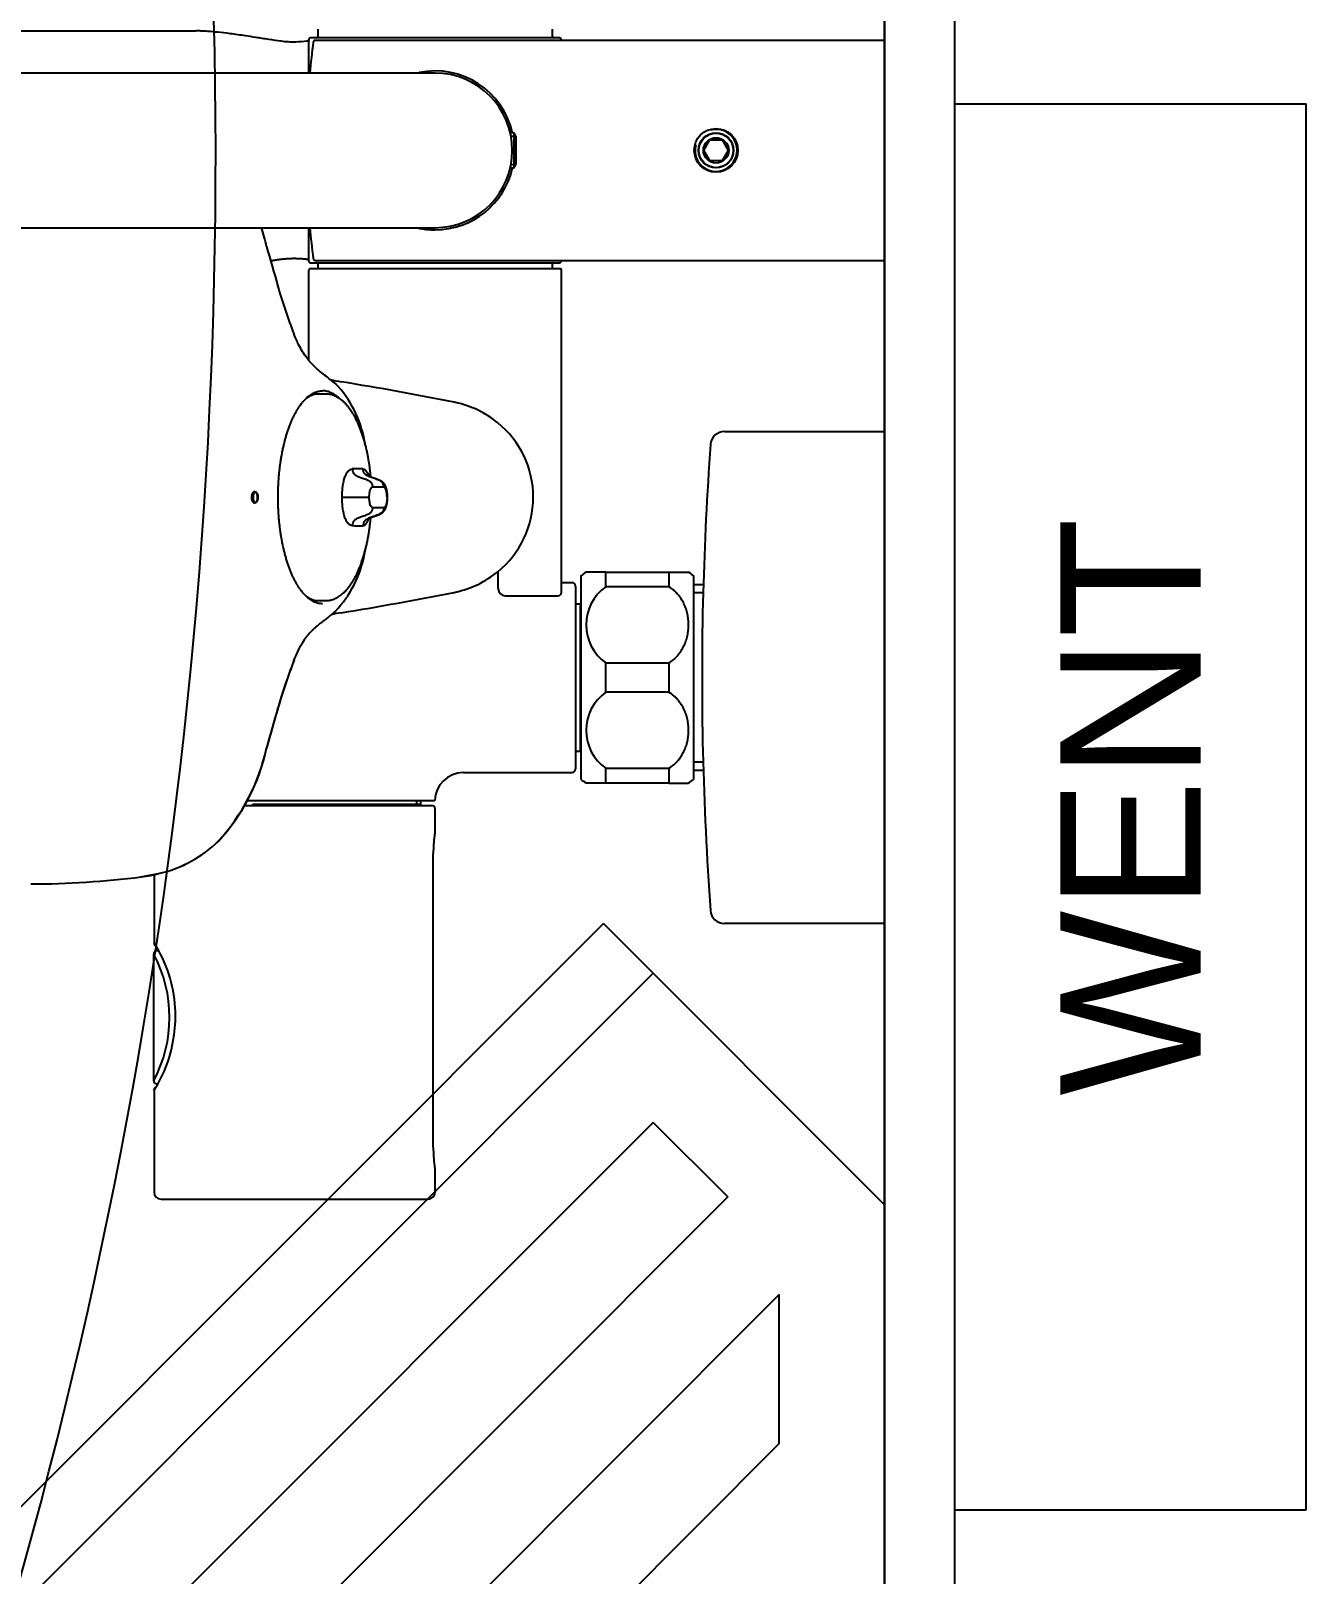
# Model space of a CAD drawing. Header units: millimetres. Extents: x 863 to 5283, y 810 to 2397.
# Drawn here: x 3103.06 to 3121.21, y 1253.26 to 1275.22 of the extents above; entities that cross this region are included whole.
import ezdxf

# ---------------------------------------------------------------- set-up
doc = ezdxf.new("R2010")
doc.units = ezdxf.units.MM
for name, color, linetype in [('Płytki', 254, 'Continuous'), ('Wbudowane', 175, 'Continuous'), ('Ściany', 7, 'Continuous')]:
    doc.layers.add(name, color=color, linetype=linetype)

# ---------------------------------------------------------------- blocks, each defined once
blk = doc.blocks.new('Z$W@#15141')
for p, q in [((0, 20), (5, 20)), ((5, 0), (5, 20)), ((0, 0), (5, 0))]:
    blk.add_line(p, q)
blk = doc.blocks.new('Z$W@#9123')
for p, q in [((16.925, 52.903), (12.925, 52.903)), ((13.36, 52.903), (16.49, 52.903)), ((13.36, 52.903), (13.36, 44.797)), ((16.49, 44.797), (16.49, 52.903)), ((25.925, 52.903), (18.925, 52.903)), ((18.925, 50.624), (18.925, 52.903)), ((24.425, 52.903), (20.425, 52.903)), ((25.925, 52.903), (25.925, 50.624)), ((14.775, 50.589), (14.925, 50.676)), ((14.775, 50.416), (14.775, 50.589)), ((14.925, 50.676), (15.075, 50.589)), ((15.075, 50.589), (15.075, 50.416)), ((14.925, 50.329), (14.775, 50.416)), ((15.075, 50.416), (14.925, 50.329)), ((21.103, 50.183), (21.103, 50.322)), ((21.22, 50.319), (21.22, 50.183)), ((23.63, 50.319), (23.63, 50.183)), ((23.747, 50.322), (23.747, 50.183)), ((20.925, 49.833), (20.925, 50.112)), ((20.975, 50.183), (23.875, 50.183)), ((23.925, 49.833), (23.925, 50.112)), ((20.925, 48.933), (20.925, 49.833)), ((20.925, 49.833), (21.134, 49.833)), ((21.134, 49.833), (21.134, 48.933)), ((22.216, 48.933), (22.216, 49.833)), ((22.216, 49.833), (22.634, 49.833)), ((22.634, 49.833), (22.634, 48.933)), ((23.716, 48.933), (23.716, 49.833)), ((23.716, 49.833), (23.925, 49.833)), ((23.925, 49.833), (23.925, 48.933)), ((21.134, 48.933), (20.925, 48.933)), ((20.925, 48.933), (20.925, 48.653)), ((22.634, 48.933), (22.216, 48.933)), ((23.925, 48.933), (23.716, 48.933)), ((23.925, 48.933), (23.925, 48.653)), ((23.875, 48.583), (20.975, 48.583)), ((21.388, 48.583), (21.38, 48.573)), ((23.47, 48.573), (21.38, 48.573)), ((21.38, 48.573), (21.38, 48.503)), ((23.47, 48.573), (23.462, 48.583)), ((23.47, 48.503), (23.47, 48.573)), ((13.36, 48.303), (13.355, 48.303)), ((16.495, 48.303), (16.49, 48.303)), ((21.21, 48.303), (16.63, 48.303)), ((21.075, 48.453), (21.075, 48.303)), ((21.125, 48.503), (23.725, 48.503)), ((23.775, 46.906), (23.775, 48.453)), ((13.305, 48.173), (13.202, 48.173)), ((13.325, 48.273), (13.325, 44.733)), ((16.525, 44.733), (16.525, 48.273)), ((16.61, 48.173), (16.545, 48.173)), ((16.61, 48.283), (16.61, 44.723)), ((21.26, 47.503), (21.26, 48.253)), ((14.724, 47.653), (14.675, 47.624)), ((14.724, 47.653), (15.126, 47.653)), ((14.724, 47.574), (14.724, 47.653)), ((15.175, 47.624), (15.126, 47.653)), ((15.126, 47.574), (15.126, 47.653)), ((14.675, 47.624), (15.175, 47.624)), ((14.675, 47.624), (14.675, 47.574)), ((15.175, 47.574), (15.175, 47.624)), ((21.16, 47.403), (20.92, 47.403)), ((13.825, 46.503), (13.825, 42.453)), ((16.025, 42.453), (16.025, 46.503)), ((24.175, 46.497), (24.175, 46.5)), ((24.175, 46.035), (24.175, 46.497)), ((24.245, 43.786), (24.245, 46.453)), ((24.612, 46.503), (24.295, 46.503)), ((28.512, 46.478), (24.928, 46.478)), ((29.112, 46.478), (28.512, 46.478)), ((29.745, 46.503), (29.428, 46.503)), ((29.845, 42.603), (29.845, 46.403)), ((24.245, 46.303), (24.175, 46.303)), ((24.175, 46.241), (24.225, 46.241)), ((24.225, 46.271), (24.225, 46.303)), ((24.225, 45.679), (24.225, 46.271)), ((24.225, 46.271), (24.245, 46.271)), ((24.175, 43.827), (24.175, 46.035)), ((19.86, 45.82), (19.86, 45.826)), ((24.245, 45.679), (24.225, 45.679)), ((24.225, 45.094), (24.225, 45.679)), ((19.861, 45.562), (19.861, 45.179)), ((24.225, 43.911), (24.225, 45.094)), ((24.225, 45.094), (24.245, 45.094)), ((13.202, 44.833), (13.305, 44.833)), ((16.545, 44.833), (16.61, 44.833)), ((18.393, 44.957), (18.391, 44.855)), ((21.331, 44.855), (21.329, 44.957)), ((13.355, 44.703), (13.825, 44.703)), ((16.025, 44.703), (16.495, 44.703)), ((16.63, 44.703), (17.907, 44.703)), ((24.245, 43.911), (24.225, 43.911)), ((13.225, 36.003), (13.225, 43.105)), ((13.825, 42.453), (13.825, 16.553)), ((16.025, 16.553), (16.025, 42.453)), ((25.261, 42.315), (25.209, 42.588)), ((25.225, 42.503), (26.2, 42.503)), ((28.16, 42.499), (26.36, 42.499)), ((28.299, 42.503), (29.745, 42.503))]:
    blk.add_line(p, q)
for radius in [0.31, 0.25, 0.246, 0.18]:
    blk.add_circle((14.925, 50.503), radius)
for centre, radius, start, end in [((14.925, 50.503), 0.3, 255, 195), ((19.125, 50.624), 0.2, 180, 265.7757), ((25.725, 50.624), 0.2, 274.2243, 0), ((22.425, 95.303), 45, 265.7757, 268.4656), ((22.425, 95.303), 45, 268.4656, 274.2243), ((21.765, 49.569), 1, 142.1519, 147.1021), ((23.085, 49.569), 1, 32.8979, 37.8481), ((21.675, 49.317), 0.664, 215.3947, 324.6053), ((23.175, 49.317), 0.664, 215.3947, 324.6053), ((21.765, 49.196), 1, 212.904, 217.8481), ((23.085, 49.196), 1, 322.1519, 327.093), ((13.355, 48.273), 0.03, 90, 180), ((16.495, 48.273), 0.03, 0, 90), ((16.63, 48.283), 0.02, 90, 180), ((21.125, 48.453), 0.05, 90, 180), ((21.21, 48.253), 0.05, 0, 90), ((23.725, 48.453), 0.05, 0, 90), ((13.305, 48.193), 0.02, 270, 0), ((16.545, 48.193), 0.02, 180, 270), ((19.861, 46.535), 1.367, 90.0516, 140.8577), ((19.859, 46.534), 1.367, 39.1569, 89.9413), ((14.925, 46.503), 1.13, 102.5713, 191.5041), ((14.925, 46.503), 1.1, 0, 180), ((14.925, 46.503), 1.13, 0, 77.4173), ((21.16, 47.503), 0.1, 270, 0), ((19.938, 46.477), 1.463, 140.989, 167.3402), ((19.782, 46.477), 1.463, 12.6598, 39.011), ((66.014, 37.381), 48.427, 168.8164, 170.743), ((19.902, 46.493), 1.423, 167.1855, 168.6099), ((19.816, 46.492), 1.425, 11.3996, 12.826), ((-26.591, 37.324), 48.73, 9.2671, 11.1817), ((24.184, 46.907), 0.407, 180.2509, 268.758), ((14.925, 46.503), 1.13, 347.5081, 0), ((24.295, 46.453), 0.05, 90, 180), ((24.929, 48.552), 2.074, 261.2068, 262.906), ((24.928, 48.538), 2.06, 262.8716, 269.9904), ((29.112, 48.536), 2.058, 270.0058, 277.1357), ((29.111, 48.551), 2.073, 277.0887, 278.0848), ((29.111, 48.552), 2.074, 277.0987, 278.7943), ((29.745, 46.403), 0.1, 0, 90), ((21.711, 45.694), 1.996, 177.6565, 182.3027), ((18.025, 45.694), 1.982, 357.68, 2.3608), ((19.347, 43.92), 1.606, 100.5456, 133.4771), ((19.866, 42.055), 3.539, 101.7721, 103.2827), ((21.619, 45.401), 2.163, 178.0348, 182.052), ((17.407, 45.404), 2.858, 358.3949, 1.4345), ((19.856, 42.055), 3.538, 76.7371, 78.2533), ((20.375, 43.922), 1.604, 46.4968, 79.4586), ((16.387, 45.46), 1.853, 345.9656, 351.0319), ((23.333, 45.459), 1.853, 188.9275, 193.5571), ((13.305, 44.813), 0.02, 0, 90), ((13.39, 44.797), 0.03, 180, 262.9292), ((16.46, 44.797), 0.03, 277.0708, 0), ((16.545, 44.813), 0.02, 90, 180), ((13.355, 44.733), 0.03, 180, 270), ((14.925, 57.173), 12.5, 262.9292, 264.9514), ((14.925, 57.173), 12.5, 275.0486, 277.0708), ((16.495, 44.733), 0.03, 270, 0), ((16.63, 44.723), 0.02, 180, 270), ((14.616, 52.049), 8.1, 286.0787, 291.177), ((25.104, 52.049), 8.1, 248.823, 253.9213), ((24.956, 51.608), 7.635, 248.7506, 254.3092), ((-15.617, 157.742), 118.032, 285.68426, 285.96983), ((55.339, 157.748), 118.039, 254.03016, 254.31571), ((36.638, 91.576), 49.275, 253.8012, 254.4505), ((16.895, 41.323), 2.846, 102.2287, 107.863), ((19.779, 43.923), 0.0111, 62.2315, 92.1301), ((19.857, 44.077), 0.162, 242.9134, 271.0932), ((19.127, 43.972), 0.734, 0.4646, 0.8407), ((19.864, 44.076), 0.161, 268.9076, 297.1349), ((19.942, 43.923), 0.0111, 87.8723, 117.8154), ((22.854, 41.38), 2.785, 47.0437, 78.1401), ((22.836, 41.344), 2.823, 47.2689, 77.8967), ((19.86, 44.045), 0.149, 255.3791, 270.1069), ((19.862, 44.035), 0.139, 269.4199, 284.9213), ((19.873, 43.895), 0.012, 175.512, 181.5038), ((23.474, 42.172), 1.785, 13.4623, 44.28), ((23.482, 42.177), 1.776, 13.3338, 44.3436), ((27.23, 40.909), 1.898, 93.2682, 122.8787), ((27.26, 40.814), 1.91, 61.8814, 118.1186), ((27.252, 41.21), 1.599, 80.8032, 94.6428), ((27.276, 40.904), 1.898, 57.363, 83.0215), ((29.745, 42.603), 0.1, 270, 0), ((22.976, 42.026), 2.303, 7.3503, 14.0844), ((26.2, 42.552), 0.0499, 269.9437, 292.8851), ((26.2, 42.553), 0.05, 292.9186, 334.1698), ((26.356, 42.547), 0.0456, 144.5708, 238.0329), ((26.36, 42.545), 0.046, 232.2881, 270), ((28.147, 42.602), 0.104, 276.9365, 288.816), ((28.3, 42.553), 0.05, 206.3026, 247.0814), ((28.3, 42.552), 0.0499, 247.1148, 270.0563), ((12.133, 40.687), 13.229, 0.2704, 7.0938)]:
    blk.add_arc(centre, radius, start, end)
for start_param, end_param in [(3.133453, 3.441102), (5.983656, 6.283185), (0, 0.00814)]:
    blk.add_ellipse((19.861, 44.85), major_axis=(1.47, 0), ratio=0.422618, start_param=start_param, end_param=end_param)
for points, degree, knots in [([(22.216, 49.833), (22.201, 49.857), (22.185, 49.879), (22.149, 49.921), (22.13, 49.94), (22.099, 49.967), (22.088, 49.975), (22.072, 49.988), (22.067, 49.992), (22.056, 49.999), (22.05, 50.003), (22.022, 50.021), (21.999, 50.034), (21.952, 50.057), (21.928, 50.067), (21.891, 50.079), (21.878, 50.083), (21.853, 50.09), (21.841, 50.093), (21.803, 50.101), (21.778, 50.105), (21.727, 50.111), (21.701, 50.112), (21.662, 50.112), (21.65, 50.112), (21.624, 50.11), (21.611, 50.109), (21.573, 50.105), (21.548, 50.101), (21.498, 50.09), (21.473, 50.084), (21.436, 50.071), (21.424, 50.067), (21.406, 50.059), (21.4, 50.057), (21.388, 50.052), (21.382, 50.049), (21.352, 50.035), (21.329, 50.022), (21.284, 49.993), (21.263, 49.977), (21.237, 49.955), (21.232, 49.95), (21.222, 49.941), (21.217, 49.936), (21.202, 49.921), (21.193, 49.911), (21.165, 49.88), (21.149, 49.857), (21.134, 49.833)], 3, [0, 0, 0, 0, 0.0625, 0.0625, 0.125, 0.125, 0.15625, 0.15625, 0.171875, 0.171875, 0.1875, 0.1875, 0.25, 0.25, 0.3125, 0.3125, 0.34375, 0.34375, 0.375, 0.375, 0.4375, 0.4375, 0.5, 0.5, 0.53125, 0.53125, 0.5625, 0.5625, 0.625, 0.625, 0.6875, 0.6875, 0.71875, 0.71875, 0.734375, 0.734375, 0.75, 0.75, 0.8125, 0.8125, 0.875, 0.875, 0.890625, 0.890625, 0.90625, 0.90625, 0.9375, 0.9375, 1, 1, 1, 1]), ([(23.716, 49.833), (23.701, 49.857), (23.685, 49.879), (23.649, 49.921), (23.63, 49.94), (23.599, 49.967), (23.588, 49.975), (23.572, 49.988), (23.567, 49.992), (23.556, 49.999), (23.55, 50.003), (23.522, 50.021), (23.499, 50.034), (23.452, 50.057), (23.428, 50.067), (23.391, 50.079), (23.378, 50.083), (23.353, 50.09), (23.341, 50.093), (23.303, 50.101), (23.278, 50.105), (23.227, 50.111), (23.201, 50.112), (23.162, 50.112), (23.15, 50.112), (23.124, 50.11), (23.111, 50.109), (23.073, 50.105), (23.048, 50.101), (22.998, 50.09), (22.973, 50.084), (22.936, 50.071), (22.924, 50.067), (22.906, 50.059), (22.9, 50.057), (22.888, 50.052), (22.882, 50.049), (22.852, 50.035), (22.829, 50.022), (22.784, 49.993), (22.763, 49.977), (22.737, 49.955), (22.732, 49.95), (22.722, 49.941), (22.717, 49.936), (22.702, 49.921), (22.693, 49.911), (22.665, 49.88), (22.649, 49.857), (22.634, 49.833)], 3, [0, 0, 0, 0, 0.0625, 0.0625, 0.125, 0.125, 0.15625, 0.15625, 0.171875, 0.171875, 0.1875, 0.1875, 0.25, 0.25, 0.3125, 0.3125, 0.34375, 0.34375, 0.375, 0.375, 0.4375, 0.4375, 0.5, 0.5, 0.53125, 0.53125, 0.5625, 0.5625, 0.625, 0.625, 0.6875, 0.6875, 0.71875, 0.71875, 0.734375, 0.734375, 0.75, 0.75, 0.8125, 0.8125, 0.875, 0.875, 0.890625, 0.890625, 0.90625, 0.90625, 0.9375, 0.9375, 1, 1, 1, 1]), ([(19.861, 45.826), (19.858, 45.826), (19.854, 45.826), (19.843, 45.826), (19.831, 45.825), (19.818, 45.825), (19.807, 45.824), (19.8, 45.823), (19.792, 45.822), (19.786, 45.821), (19.782, 45.821), (19.777, 45.82), (19.773, 45.819), (19.769, 45.818), (19.766, 45.818), (19.762, 45.817), (19.759, 45.816), (19.755, 45.816), (19.752, 45.815), (19.749, 45.814), (19.745, 45.813), (19.741, 45.812), (19.736, 45.811), (19.732, 45.81), (19.727, 45.808), (19.722, 45.807), (19.717, 45.805), (19.714, 45.804), (19.711, 45.803), (19.709, 45.802), (19.707, 45.801), (19.705, 45.801), (19.704, 45.8), (19.702, 45.799), (19.698, 45.797), (19.694, 45.795), (19.69, 45.793), (19.687, 45.792), (19.685, 45.791), (19.682, 45.789), (19.679, 45.787), (19.677, 45.786), (19.674, 45.784), (19.668, 45.78), (19.662, 45.775), (19.657, 45.77), (19.653, 45.767), (19.651, 45.764), (19.649, 45.762), (19.647, 45.76), (19.646, 45.758), (19.644, 45.756), (19.642, 45.754), (19.641, 45.752), (19.639, 45.75), (19.638, 45.748), (19.636, 45.745), (19.634, 45.742), (19.632, 45.739), (19.63, 45.735), (19.627, 45.731), (19.625, 45.727), (19.622, 45.721), (19.62, 45.716), (19.617, 45.711), (19.614, 45.704), (19.612, 45.697), (19.609, 45.691), (19.607, 45.686), (19.606, 45.682), (19.604, 45.677), (19.602, 45.672), (19.6, 45.668), (19.599, 45.663), (19.597, 45.658), (19.595, 45.653), (19.593, 45.647), (19.591, 45.64), (19.589, 45.633), (19.586, 45.626), (19.585, 45.621), (19.583, 45.616), (19.581, 45.611), (19.58, 45.607), (19.578, 45.602), (19.576, 45.597), (19.574, 45.592), (19.573, 45.588), (19.571, 45.584), (19.569, 45.579), (19.568, 45.576), (19.567, 45.573), (19.565, 45.57), (19.564, 45.567), (19.562, 45.564), (19.561, 45.561), (19.559, 45.558), (19.558, 45.555), (19.556, 45.553), (19.555, 45.551), (19.554, 45.549), (19.553, 45.547), (19.552, 45.546), (19.551, 45.544), (19.55, 45.543), (19.549, 45.543), (19.549, 45.542), (19.548, 45.541), (19.548, 45.541), (19.547, 45.54), (19.547, 45.54), (19.547, 45.539), (19.546, 45.539), (19.546, 45.539), (19.546, 45.539), (19.546, 45.539), (19.546, 45.539)], 3, [0, 0, 0, 0, 0.014348, 0.021832, 0.054583, 0.08232, 0.090601, 0.113058, 0.122967, 0.134125, 0.143753, 0.151047, 0.160058, 0.166209, 0.175405, 0.181465, 0.188581, 0.195497, 0.202049, 0.208094, 0.21587, 0.225636, 0.235563, 0.246223, 0.256577, 0.269329, 0.280711, 0.289689, 0.295181, 0.300986, 0.305702, 0.310009, 0.314298, 0.31881, 0.323949, 0.346181, 0.35226, 0.357434, 0.363495, 0.373025, 0.380525, 0.388461, 0.397018, 0.405726, 0.437122, 0.449067, 0.459075, 0.467228, 0.472642, 0.477954, 0.482827, 0.487858, 0.492827, 0.497659, 0.503058, 0.507507, 0.513564, 0.521161, 0.527837, 0.536197, 0.544453, 0.554324, 0.56391, 0.574802, 0.586303, 0.595045, 0.612356, 0.624628, 0.630455, 0.638889, 0.650302, 0.658818, 0.666616, 0.675715, 0.684623, 0.69402, 0.707812, 0.717209, 0.733906, 0.747849, 0.757143, 0.76786, 0.775511, 0.783847, 0.793921, 0.807539, 0.815811, 0.823851, 0.834087, 0.843882, 0.851974, 0.857161, 0.863865, 0.871219, 0.877434, 0.887972, 0.896371, 0.902732, 0.909797, 0.915998, 0.921086, 0.930259, 0.935708, 0.942197, 0.946929, 0.951404, 0.955341, 0.960238, 0.964596, 0.968591, 0.973075, 0.978431, 0.983927, 0.990299, 0.997218, 1, 1, 1, 1]), ([(19.861, 45.82), (19.859, 45.82), (19.857, 45.82), (19.853, 45.82), (19.849, 45.819), (19.845, 45.819), (19.842, 45.819), (19.838, 45.819), (19.834, 45.819), (19.831, 45.819), (19.827, 45.818), (19.823, 45.818), (19.82, 45.818), (19.816, 45.818), (19.812, 45.817), (19.809, 45.817), (19.8, 45.816), (19.788, 45.814), (19.771, 45.811), (19.755, 45.806), (19.738, 45.8), (19.728, 45.795), (19.724, 45.79), (19.721, 45.788), (19.72, 45.785), (19.718, 45.782), (19.717, 45.779), (19.717, 45.777), (19.716, 45.776)], 3, [0, 0, 0, 0, 0.016642, 0.033233, 0.049783, 0.066304, 0.082806, 0.0993, 0.115799, 0.132312, 0.14885, 0.165425, 0.182048, 0.198729, 0.215479, 0.232308, 0.249227, 0.334085, 0.417767, 0.5018, 0.6287, 0.752432, 0.7882, 0.825998, 0.865966, 0.908224, 0.952874, 1, 1, 1, 1]), ([(20.175, 45.539), (20.175, 45.539), (20.175, 45.539), (20.175, 45.539), (20.175, 45.539), (20.174, 45.54), (20.174, 45.54), (20.173, 45.541), (20.173, 45.541), (20.172, 45.542), (20.171, 45.544), (20.17, 45.545), (20.169, 45.547), (20.168, 45.548), (20.167, 45.55), (20.166, 45.551), (20.165, 45.553), (20.164, 45.555), (20.162, 45.557), (20.161, 45.56), (20.159, 45.563), (20.158, 45.566), (20.157, 45.569), (20.155, 45.572), (20.154, 45.574), (20.153, 45.577), (20.151, 45.58), (20.15, 45.584), (20.148, 45.589), (20.146, 45.593), (20.145, 45.598), (20.143, 45.603), (20.141, 45.608), (20.14, 45.611), (20.138, 45.615), (20.137, 45.619), (20.135, 45.625), (20.133, 45.631), (20.131, 45.637), (20.129, 45.644), (20.126, 45.651), (20.124, 45.657), (20.123, 45.661), (20.121, 45.666), (20.12, 45.67), (20.118, 45.675), (20.116, 45.68), (20.115, 45.685), (20.113, 45.689), (20.111, 45.694), (20.108, 45.7), (20.106, 45.706), (20.104, 45.711), (20.101, 45.717), (20.098, 45.723), (20.095, 45.728), (20.093, 45.733), (20.09, 45.737), (20.088, 45.741), (20.086, 45.745), (20.084, 45.747), (20.082, 45.75), (20.08, 45.753), (20.078, 45.755), (20.077, 45.757), (20.075, 45.759), (20.073, 45.761), (20.071, 45.763), (20.069, 45.766), (20.066, 45.769), (20.062, 45.772), (20.057, 45.776), (20.053, 45.78), (20.049, 45.783), (20.046, 45.785), (20.043, 45.786), (20.041, 45.788), (20.038, 45.79), (20.035, 45.791), (20.032, 45.793), (20.03, 45.794), (20.027, 45.795), (20.024, 45.797), (20.022, 45.798), (20.019, 45.799), (20.017, 45.8), (20.014, 45.801), (20.012, 45.802), (20.008, 45.804), (20.004, 45.805), (19.999, 45.807), (19.993, 45.809), (19.987, 45.81), (19.981, 45.812), (19.977, 45.813), (19.973, 45.814), (19.97, 45.815), (19.966, 45.816), (19.963, 45.816), (19.96, 45.817), (19.956, 45.818), (19.953, 45.818), (19.949, 45.819), (19.945, 45.82), (19.94, 45.82), (19.935, 45.821), (19.93, 45.822), (19.922, 45.823), (19.914, 45.824), (19.903, 45.825), (19.891, 45.825), (19.878, 45.826), (19.868, 45.826), (19.864, 45.826), (19.861, 45.826)], 3, [0, 0, 0, 0, 0.0089, 0.015433, 0.020932, 0.026386, 0.030619, 0.035806, 0.041547, 0.045739, 0.05535, 0.062208, 0.06859, 0.073925, 0.079741, 0.084795, 0.090356, 0.095134, 0.105202, 0.110004, 0.117106, 0.125042, 0.132651, 0.139937, 0.145491, 0.151149, 0.157385, 0.167699, 0.178362, 0.1866, 0.195072, 0.208075, 0.217005, 0.224445, 0.231187, 0.23968, 0.248719, 0.264131, 0.273619, 0.287168, 0.304259, 0.312939, 0.322024, 0.329316, 0.338415, 0.347347, 0.357204, 0.36531, 0.372922, 0.381081, 0.396484, 0.406011, 0.414856, 0.427715, 0.438976, 0.448634, 0.458682, 0.466588, 0.478759, 0.484913, 0.489031, 0.497375, 0.503377, 0.507785, 0.512321, 0.519043, 0.524577, 0.53058, 0.538467, 0.546542, 0.556191, 0.573794, 0.589832, 0.599586, 0.607089, 0.614825, 0.622704, 0.628787, 0.639684, 0.64583, 0.651985, 0.66008, 0.668816, 0.67352, 0.682574, 0.686853, 0.691799, 0.701531, 0.708222, 0.718539, 0.730023, 0.743261, 0.761294, 0.772621, 0.781657, 0.789878, 0.796573, 0.803665, 0.809853, 0.817285, 0.822775, 0.832761, 0.838684, 0.847092, 0.856246, 0.865868, 0.876937, 0.884383, 0.909795, 0.918418, 0.945368, 0.975899, 0.985651, 1, 1, 1, 1]), ([(19.573, 45.588), (19.569, 45.588), (19.543, 45.586), (19.495, 45.581), (19.43, 45.573), (19.365, 45.563), (19.301, 45.553), (19.239, 45.541), (19.178, 45.528), (19.119, 45.513), (19.061, 45.498), (19.004, 45.481), (18.95, 45.463), (18.897, 45.444), (18.847, 45.424), (18.798, 45.403), (18.752, 45.381), (18.708, 45.358), (18.667, 45.334), (18.628, 45.309), (18.591, 45.283), (18.558, 45.256), (18.527, 45.228), (18.499, 45.2), (18.475, 45.171), (18.453, 45.141), (18.435, 45.111), (18.42, 45.081), (18.408, 45.05), (18.4, 45.02), (18.394, 44.988), (18.393, 44.969), (18.393, 44.957)], 3, [0, 0, 0, 0, 0.006018, 0.040418, 0.074822, 0.109259, 0.143708, 0.178185, 0.212691, 0.247204, 0.281731, 0.316284, 0.350909, 0.385547, 0.420271, 0.455007, 0.489805, 0.524624, 0.559494, 0.594378, 0.629325, 0.664217, 0.699083, 0.733763, 0.768284, 0.802505, 0.836401, 0.869881, 0.90296, 0.935659, 0.96806, 1, 1, 1, 1]), ([(19.457, 45.476), (19.457, 45.476), (19.458, 45.478), (19.458, 45.481), (19.459, 45.483), (19.459, 45.485), (19.46, 45.488), (19.461, 45.49), (19.461, 45.492), (19.462, 45.494), (19.465, 45.499), (19.469, 45.507), (19.482, 45.52), (19.504, 45.537), (19.534, 45.551), (19.555, 45.558), (19.56, 45.56)], 3, [0, 0, 0, 0, 0.027064, 0.053653, 0.079771, 0.105421, 0.130607, 0.155334, 0.179606, 0.203428, 0.226806, 0.34242, 0.454757, 0.684384, 0.914109, 1, 1, 1, 1]), ([(19.716, 45.614), (19.717, 45.608), (19.719, 45.602), (19.724, 45.596), (19.733, 45.587), (19.749, 45.578), (19.771, 45.572), (19.792, 45.567), (19.817, 45.563), (19.843, 45.562), (19.849, 45.562), (19.855, 45.562), (19.861, 45.562)], 3, [0, 0, 0, 0, 0.233213, 0.233213, 0.233213, 0.584774, 0.584774, 0.584774, 0.925302, 0.925302, 0.925302, 1, 1, 1, 1]), ([(19.861, 45.562), (19.885, 45.562), (19.91, 45.564), (19.932, 45.568), (19.955, 45.573), (19.975, 45.58), (19.987, 45.588), (19.996, 45.594), (20.001, 45.6), (20.003, 45.606), (20.004, 45.609), (20.004, 45.612), (20.005, 45.614)], 3, [0, 0, 0, 0, 0.321189, 0.321189, 0.321189, 0.660594, 0.660594, 0.660594, 0.902668, 0.902668, 0.902668, 1, 1, 1, 1]), ([(21.329, 44.957), (21.328, 44.968), (21.327, 44.986), (21.322, 45.016), (21.314, 45.046), (21.303, 45.076), (21.289, 45.106), (21.272, 45.135), (21.251, 45.164), (21.228, 45.193), (21.202, 45.221), (21.172, 45.248), (21.14, 45.275), (21.106, 45.3), (21.069, 45.325), (21.029, 45.349), (20.987, 45.372), (20.943, 45.394), (20.896, 45.415), (20.847, 45.435), (20.797, 45.454), (20.744, 45.472), (20.69, 45.489), (20.634, 45.505), (20.577, 45.52), (20.518, 45.533), (20.458, 45.546), (20.396, 45.557), (20.334, 45.567), (20.27, 45.575), (20.209, 45.583), (20.167, 45.587), (20.148, 45.588)], 3, [0, 0, 0, 0, 0.029365, 0.060979, 0.092844, 0.125088, 0.157712, 0.190769, 0.224151, 0.257859, 0.291771, 0.325789, 0.359889, 0.394083, 0.428234, 0.462408, 0.496524, 0.530621, 0.564601, 0.598574, 0.632512, 0.666402, 0.700285, 0.734112, 0.767938, 0.801721, 0.835454, 0.869163, 0.902889, 0.936581, 0.970287, 1, 1, 1, 1]), ([(19.861, 45.179), (19.848, 45.179), (19.835, 45.179), (19.822, 45.18), (19.809, 45.18), (19.795, 45.181), (19.783, 45.182), (19.77, 45.183), (19.757, 45.184), (19.744, 45.185), (19.731, 45.186), (19.719, 45.188), (19.706, 45.19), (19.694, 45.191), (19.682, 45.193), (19.67, 45.195), (19.658, 45.198), (19.646, 45.2), (19.635, 45.203), (19.624, 45.205), (19.613, 45.208), (19.603, 45.211), (19.593, 45.214), (19.583, 45.217), (19.573, 45.221), (19.564, 45.224), (19.555, 45.228), (19.546, 45.231), (19.538, 45.235), (19.53, 45.239), (19.523, 45.243), (19.516, 45.247), (19.509, 45.251), (19.503, 45.256), (19.497, 45.26), (19.491, 45.264), (19.487, 45.269), (19.482, 45.273), (19.478, 45.278), (19.474, 45.282), (19.471, 45.287), (19.468, 45.291), (19.465, 45.296), (19.463, 45.301), (19.461, 45.305), (19.46, 45.31), (19.459, 45.315), (19.458, 45.319), (19.457, 45.324), (19.457, 45.324), (19.457, 45.324), (19.457, 45.324)], 3, [0, 0, 0, 0, 0.061436, 0.061436, 0.061436, 0.123448, 0.123448, 0.123448, 0.185842, 0.185842, 0.185842, 0.248513, 0.248513, 0.248513, 0.311348, 0.311348, 0.311348, 0.374254, 0.374254, 0.374254, 0.437196, 0.437196, 0.437196, 0.500194, 0.500194, 0.500194, 0.563265, 0.563265, 0.563265, 0.626365, 0.626365, 0.626365, 0.689366, 0.689366, 0.689366, 0.752105, 0.752105, 0.752105, 0.814482, 0.814482, 0.814482, 0.876547, 0.876547, 0.876547, 0.938422, 0.938422, 0.938422, 0.999918, 0.999918, 0.999918, 1, 1, 1, 1]), ([(20.264, 45.324), (20.263, 45.319), (20.263, 45.315), (20.261, 45.31), (20.26, 45.305), (20.258, 45.301), (20.256, 45.296), (20.254, 45.291), (20.251, 45.287), (20.247, 45.282), (20.244, 45.278), (20.239, 45.273), (20.235, 45.269), (20.23, 45.264), (20.224, 45.26), (20.218, 45.256), (20.212, 45.251), (20.205, 45.247), (20.198, 45.243), (20.191, 45.239), (20.183, 45.235), (20.175, 45.231), (20.166, 45.228), (20.157, 45.224), (20.148, 45.221), (20.139, 45.217), (20.129, 45.214), (20.118, 45.211), (20.108, 45.208), (20.097, 45.205), (20.086, 45.203), (20.075, 45.2), (20.063, 45.198), (20.051, 45.195), (20.039, 45.193), (20.027, 45.191), (20.015, 45.19), (20.003, 45.188), (19.99, 45.186), (19.977, 45.185), (19.964, 45.184), (19.952, 45.183), (19.939, 45.182), (19.926, 45.181), (19.913, 45.18), (19.9, 45.18), (19.887, 45.179), (19.874, 45.179), (19.861, 45.179)], 3, [0, 0, 0, 0, 0.061501, 0.061501, 0.061501, 0.123381, 0.123381, 0.123381, 0.185452, 0.185452, 0.185452, 0.247834, 0.247834, 0.247834, 0.310577, 0.310577, 0.310577, 0.373584, 0.373584, 0.373584, 0.43669, 0.43669, 0.43669, 0.499765, 0.499765, 0.499765, 0.562768, 0.562768, 0.562768, 0.625716, 0.625716, 0.625716, 0.688627, 0.688627, 0.688627, 0.751467, 0.751467, 0.751467, 0.814143, 0.814143, 0.814143, 0.876542, 0.876542, 0.876542, 0.938559, 0.938559, 0.938559, 1, 1, 1, 1]), ([(18.25, 45.096), (18.204, 45.035), (18.129, 44.941), (18.012, 44.789), (17.872, 44.666), (17.711, 44.568), (17.597, 44.519), (17.538, 44.495)], 3, [0, 0, 0, 0, 0.230823, 0.435475, 0.612042, 0.830667, 1, 1, 1, 1]), ([(18.452, 45.139), (18.446, 45.132), (18.44, 45.125), (18.43, 45.113), (18.426, 45.108), (18.418, 45.098), (18.399, 45.073), (18.384, 45.048), (18.365, 45.007), (18.358, 44.986), (18.348, 44.945), (18.346, 44.924), (18.346, 44.902), (18.346, 44.901), (18.346, 44.901)], 3, [0, 0, 0, 0, 0.089937, 0.089937, 0.154458, 0.154458, 0.21898, 0.477067, 0.477067, 0.735154, 0.735154, 0.993241, 0.993241, 1, 1, 1, 1]), ([(22.19, 44.492), (22.188, 44.492), (22.186, 44.493), (22.181, 44.495), (22.177, 44.497), (22.172, 44.499), (22.167, 44.501), (22.161, 44.503), (22.156, 44.505), (22.151, 44.507), (22.146, 44.51), (22.14, 44.512), (22.134, 44.515), (22.128, 44.517), (22.121, 44.52), (22.114, 44.523), (22.107, 44.526), (22.1, 44.529), (22.092, 44.533), (22.083, 44.537), (22.073, 44.542), (22.062, 44.547), (22.05, 44.552), (22.041, 44.557), (22.029, 44.563), (22.017, 44.569), (22.005, 44.575), (21.997, 44.579), (21.99, 44.583), (21.983, 44.587), (21.978, 44.59), (21.973, 44.592), (21.967, 44.595), (21.962, 44.599), (21.955, 44.603), (21.946, 44.608), (21.934, 44.615), (21.919, 44.624), (21.906, 44.632), (21.894, 44.64), (21.886, 44.646), (21.878, 44.651), (21.873, 44.655), (21.868, 44.658), (21.863, 44.661), (21.859, 44.664), (21.855, 44.667), (21.85, 44.671), (21.845, 44.675), (21.84, 44.679), (21.836, 44.682), (21.832, 44.685), (21.828, 44.688), (21.822, 44.693), (21.815, 44.698), (21.808, 44.704), (21.799, 44.712), (21.783, 44.726), (21.766, 44.742), (21.75, 44.757), (21.742, 44.766), (21.735, 44.773), (21.729, 44.78), (21.723, 44.786), (21.718, 44.792), (21.713, 44.797), (21.709, 44.802), (21.704, 44.807), (21.7, 44.812), (21.695, 44.818), (21.69, 44.825), (21.684, 44.832), (21.676, 44.841), (21.67, 44.849), (21.661, 44.859), (21.655, 44.868), (21.649, 44.875), (21.645, 44.88), (21.64, 44.887), (21.633, 44.897), (21.624, 44.908), (21.618, 44.916), (21.613, 44.922), (21.609, 44.927), (21.606, 44.932), (21.603, 44.936), (21.599, 44.94), (21.596, 44.945), (21.592, 44.95), (21.587, 44.956), (21.583, 44.962), (21.577, 44.969), (21.571, 44.977), (21.56, 44.991), (21.548, 45.006), (21.536, 45.02), (21.53, 45.028), (21.525, 45.034), (21.52, 45.04), (21.516, 45.045), (21.511, 45.05), (21.507, 45.054), (21.503, 45.059), (21.499, 45.064), (21.495, 45.068), (21.492, 45.072), (21.488, 45.075), (21.485, 45.079), (21.482, 45.083), (21.48, 45.085), (21.479, 45.086)], 3, [0, 0, 0, 0, 0.003908, 0.008988, 0.013027, 0.018239, 0.02369, 0.028616, 0.033784, 0.038874, 0.044374, 0.050101, 0.056327, 0.062164, 0.068225, 0.075378, 0.082063, 0.088748, 0.096728, 0.10701, 0.115022, 0.126456, 0.140017, 0.14805, 0.155897, 0.174541, 0.184326, 0.192723, 0.200487, 0.207981, 0.213502, 0.219126, 0.224301, 0.231185, 0.237994, 0.247463, 0.263738, 0.280398, 0.303895, 0.313254, 0.330899, 0.339034, 0.345944, 0.354583, 0.361364, 0.367062, 0.374659, 0.380727, 0.39272, 0.398332, 0.406389, 0.413466, 0.418024, 0.429102, 0.441484, 0.453989, 0.466954, 0.491981, 0.543675, 0.56721, 0.581085, 0.593714, 0.605332, 0.61593, 0.624937, 0.635515, 0.64253, 0.651384, 0.658924, 0.667215, 0.676066, 0.689717, 0.69839, 0.714396, 0.724314, 0.739071, 0.747229, 0.752262, 0.757541, 0.772358, 0.786857, 0.795622, 0.802331, 0.807814, 0.812477, 0.817384, 0.822016, 0.827218, 0.833338, 0.83945, 0.846624, 0.854003, 0.863132, 0.873103, 0.903665, 0.915987, 0.92479, 0.931454, 0.938183, 0.945599, 0.951318, 0.957352, 0.963775, 0.969454, 0.975412, 0.980131, 0.985794, 0.990324, 0.99499, 1, 1, 1, 1]), ([(19.861, 44.269), (19.836, 44.269), (19.794, 44.269), (19.724, 44.271), (19.658, 44.274), (19.59, 44.279), (19.523, 44.284), (19.457, 44.291), (19.392, 44.3), (19.328, 44.309), (19.265, 44.32), (19.203, 44.332), (19.142, 44.345), (19.083, 44.359), (19.025, 44.374), (18.97, 44.39), (18.915, 44.408), (18.863, 44.426), (18.813, 44.445), (18.765, 44.465), (18.719, 44.486), (18.676, 44.508), (18.635, 44.531), (18.596, 44.554), (18.56, 44.578), (18.526, 44.603), (18.496, 44.628), (18.468, 44.654), (18.442, 44.68), (18.42, 44.707), (18.4, 44.734), (18.384, 44.761), (18.37, 44.789), (18.359, 44.817), (18.352, 44.845), (18.347, 44.873), (18.346, 44.89), (18.346, 44.9)], 3, [0, 0, 0, 0, 0.028556, 0.057175, 0.085763, 0.114361, 0.143048, 0.171656, 0.200209, 0.228804, 0.25744, 0.286055, 0.314651, 0.343225, 0.371767, 0.400364, 0.428943, 0.457517, 0.486076, 0.514671, 0.543192, 0.571666, 0.600174, 0.628747, 0.657291, 0.685819, 0.714327, 0.74283, 0.771426, 0.799969, 0.828514, 0.857162, 0.885965, 0.914776, 0.94368, 0.972656, 1, 1, 1, 1]), ([(21.375, 44.9), (21.375, 44.89), (21.374, 44.873), (21.37, 44.845), (21.362, 44.817), (21.351, 44.789), (21.337, 44.761), (21.321, 44.734), (21.301, 44.707), (21.279, 44.68), (21.253, 44.654), (21.225, 44.628), (21.195, 44.603), (21.161, 44.578), (21.125, 44.554), (21.086, 44.531), (21.045, 44.508), (21.002, 44.486), (20.956, 44.465), (20.908, 44.445), (20.858, 44.426), (20.806, 44.407), (20.751, 44.39), (20.695, 44.374), (20.638, 44.359), (20.579, 44.345), (20.518, 44.332), (20.456, 44.32), (20.393, 44.309), (20.329, 44.3), (20.264, 44.291), (20.198, 44.284), (20.131, 44.279), (20.063, 44.274), (19.997, 44.271), (19.927, 44.269), (19.886, 44.269), (19.861, 44.269)], 3, [0, 0, 0, 0, 0.027441, 0.05639, 0.085242, 0.114041, 0.142849, 0.171534, 0.200163, 0.228706, 0.257268, 0.285758, 0.314273, 0.342837, 0.371349, 0.399889, 0.428442, 0.456903, 0.485431, 0.514043, 0.542595, 0.571131, 0.599732, 0.628333, 0.65696, 0.685486, 0.714041, 0.742592, 0.771204, 0.799878, 0.82847, 0.857064, 0.885701, 0.914309, 0.942846, 0.971401, 1, 1, 1, 1]), ([(13.367, 44.718), (13.369, 44.705), (13.377, 44.639), (13.39, 44.505), (13.377, 44.322), (13.346, 44.134), (13.32, 43.964), (13.292, 43.781), (13.266, 43.601), (13.245, 43.422), (13.233, 43.282), (13.227, 43.18), (13.225, 43.128), (13.225, 43.107)], 3, [0, 0, 0, 0, 0.02365, 0.121473, 0.246732, 0.356697, 0.470969, 0.561496, 0.696864, 0.808413, 0.896182, 0.960257, 1, 1, 1, 1]), ([(16.479, 44.706), (16.478, 44.694), (16.473, 44.655), (16.464, 44.553), (16.46, 44.433), (16.475, 44.318), (16.488, 44.23), (16.498, 44.171), (16.499, 44.163)], 5, [0, 0, 0, 0, 0, 0, 0.114983, 0.366878, 0.916978, 1, 1, 1, 1, 1, 1]), ([(22.182, 44.495), (22.123, 44.519), (22.025, 44.561), (21.929, 44.617), (21.885, 44.647)], 3, [0, 0, 0, 0, 0.506895, 1, 1, 1, 1]), ([(19.778, 43.934), (19.778, 43.937), (19.778, 43.94), (19.78, 43.946), (19.781, 43.949), (19.785, 43.954), (19.788, 43.957), (19.793, 43.962), (19.797, 43.965), (19.802, 43.968), (19.804, 43.969), (19.809, 43.972), (19.811, 43.973), (19.818, 43.975), (19.823, 43.977), (19.83, 43.979), (19.833, 43.979), (19.838, 43.98), (19.844, 43.981), (19.849, 43.982), (19.854, 43.982), (19.855, 43.982), (19.858, 43.982), (19.859, 43.982), (19.861, 43.982)], 3, [0, 0, 0, 0, 0.125, 0.125, 0.25, 0.25, 0.375, 0.375, 0.5, 0.5, 0.5625, 0.5625, 0.625, 0.625, 0.75, 0.75, 0.8125, 0.8125, 0.875, 0.9375, 0.9375, 0.96875, 0.96875, 1, 1, 1, 1]), ([(19.861, 43.895), (19.855, 43.895), (19.85, 43.895), (19.84, 43.896), (19.835, 43.897), (19.825, 43.898), (19.82, 43.9), (19.811, 43.902), (19.807, 43.904), (19.802, 43.907), (19.8, 43.908), (19.796, 43.91), (19.795, 43.911), (19.79, 43.914), (19.788, 43.916), (19.785, 43.92), (19.784, 43.921), (19.782, 43.923), (19.781, 43.925), (19.779, 43.929), (19.778, 43.931), (19.778, 43.934)], 3, [0, 0, 0, 0, 0.125, 0.125, 0.25, 0.25, 0.375, 0.375, 0.5, 0.5, 0.5625, 0.5625, 0.625, 0.625, 0.75, 0.75, 0.8125, 0.8125, 0.875, 0.875, 1, 1, 1, 1]), ([(19.861, 43.977), (19.855, 43.977), (19.85, 43.977), (19.842, 43.976), (19.84, 43.976), (19.835, 43.975), (19.832, 43.974), (19.825, 43.972), (19.821, 43.971), (19.814, 43.968), (19.812, 43.968), (19.808, 43.966), (19.806, 43.965), (19.801, 43.961), (19.798, 43.959), (19.793, 43.954), (19.79, 43.952), (19.787, 43.946), (19.785, 43.944), (19.784, 43.939), (19.784, 43.938), (19.784, 43.936), (19.784, 43.935), (19.784, 43.934), (19.784, 43.933), (19.784, 43.933)], 3, [0, 0, 0, 0, 0.125, 0.125, 0.1875, 0.1875, 0.25, 0.25, 0.375, 0.375, 0.4375, 0.4375, 0.5, 0.5, 0.625, 0.625, 0.75, 0.75, 0.875, 0.875, 0.9375, 0.9375, 0.96875, 0.96875, 1, 1, 1, 1]), ([(19.784, 43.933), (19.784, 43.932), (19.784, 43.931), (19.784, 43.93), (19.785, 43.928), (19.786, 43.925), (19.787, 43.923), (19.789, 43.92), (19.79, 43.919), (19.793, 43.916), (19.795, 43.914), (19.799, 43.911), (19.801, 43.91), (19.804, 43.908), (19.806, 43.907), (19.811, 43.905), (19.815, 43.903), (19.82, 43.901), (19.821, 43.901), (19.822, 43.901)], 3, [0, 0, 0, 0, 0.0477684, 0.0477684, 0.0955367, 0.1910734, 0.2866102, 0.2866102, 0.3821469, 0.3821469, 0.5732203, 0.5732203, 0.668757, 0.668757, 0.7642938, 0.7642938, 0.9553672, 0.9553672, 1, 1, 1, 1]), ([(19.861, 43.982), (19.863, 43.982), (19.866, 43.982), (19.872, 43.982), (19.875, 43.982), (19.88, 43.981), (19.883, 43.98), (19.888, 43.979), (19.893, 43.978), (19.898, 43.977), (19.903, 43.975), (19.906, 43.974), (19.913, 43.972), (19.917, 43.969), (19.924, 43.965), (19.928, 43.962), (19.934, 43.957), (19.936, 43.954), (19.939, 43.95), (19.94, 43.949), (19.941, 43.946), (19.942, 43.944), (19.943, 43.94), (19.943, 43.937), (19.943, 43.934)], 3, [0, 0, 0, 0, 0.0625, 0.0625, 0.125, 0.125, 0.1875, 0.1875, 0.25, 0.3125, 0.3125, 0.375, 0.375, 0.5, 0.5, 0.625, 0.625, 0.75, 0.75, 0.8125, 0.8125, 0.875, 0.875, 1, 1, 1, 1]), ([(19.937, 43.933), (19.937, 43.933), (19.937, 43.934), (19.937, 43.935), (19.937, 43.937), (19.937, 43.941), (19.936, 43.944), (19.934, 43.946), (19.934, 43.948), (19.931, 43.952), (19.929, 43.954), (19.923, 43.959), (19.92, 43.961), (19.913, 43.966), (19.909, 43.967), (19.903, 43.97), (19.9, 43.971), (19.896, 43.972), (19.891, 43.974), (19.886, 43.975), (19.881, 43.976), (19.879, 43.976), (19.871, 43.977), (19.866, 43.977), (19.861, 43.977)], 3, [0, 0, 0, 0, 0.03125, 0.03125, 0.0625, 0.125, 0.1875, 0.1875, 0.25, 0.25, 0.375, 0.375, 0.5, 0.5, 0.625, 0.625, 0.6875, 0.6875, 0.75, 0.8125, 0.8125, 0.875, 0.875, 1, 1, 1, 1]), ([(19.943, 43.934), (19.943, 43.931), (19.942, 43.929), (19.94, 43.925), (19.939, 43.923), (19.938, 43.921), (19.937, 43.92), (19.933, 43.916), (19.931, 43.914), (19.926, 43.911), (19.925, 43.91), (19.921, 43.908), (19.919, 43.907), (19.914, 43.904), (19.91, 43.902), (19.903, 43.9), (19.901, 43.9), (19.896, 43.898), (19.894, 43.898), (19.887, 43.896), (19.882, 43.896), (19.874, 43.895), (19.871, 43.895), (19.867, 43.895), (19.866, 43.895), (19.863, 43.895), (19.862, 43.895), (19.861, 43.895)], 3, [0, 0, 0, 0, 0.125, 0.125, 0.1875, 0.1875, 0.25, 0.25, 0.375, 0.375, 0.4375, 0.4375, 0.5, 0.5, 0.625, 0.625, 0.6875, 0.6875, 0.75, 0.75, 0.875, 0.875, 0.9375, 0.9375, 0.96875, 0.96875, 1, 1, 1, 1]), ([(19.899, 43.901), (19.9, 43.901), (19.901, 43.901), (19.906, 43.903), (19.91, 43.905), (19.916, 43.907), (19.917, 43.908), (19.92, 43.91), (19.925, 43.913), (19.929, 43.916), (19.932, 43.919), (19.932, 43.92), (19.934, 43.923), (19.935, 43.924), (19.936, 43.928), (19.937, 43.93), (19.937, 43.933)], 3, [0, 0, 0, 0, 0.0536314, 0.0536314, 0.2429051, 0.2429051, 0.337542, 0.337542, 0.4321788, 0.6214526, 0.6214526, 0.7160894, 0.7160894, 0.8107263, 0.8107263, 1, 1, 1, 1]), ([(28.208, 42.558), (28.209, 42.552), (28.21, 42.548), (28.21, 42.545), (28.21, 42.539), (28.206, 42.526), (28.196, 42.513), (28.186, 42.505), (28.181, 42.504), (28.181, 42.503)], 3, [0, 0, 0, 0, 0.262703, 0.262703, 0.262703, 0.514925, 0.77659, 0.981402, 1, 1, 1, 1])]:
    blk.add_open_spline(points, degree=degree, knots=knots)
for points, degree in [([(19.716, 45.776), (19.631, 45.762), (19.593, 45.755), (19.585, 45.498), (19.543, 45.492), (19.457, 45.476)], 5), ([(19.861, 45.82), (19.893, 45.82), (19.925, 45.817), (19.956, 45.812), (19.981, 45.805), (20, 45.795), (20.003, 45.786), (20.005, 45.776)], 7), ([(20.005, 45.776), (20.09, 45.762), (20.128, 45.755), (20.136, 45.499), (20.178, 45.492), (20.264, 45.476)], 5), ([(19.457, 45.324), (19.542, 45.337), (19.581, 45.342), (19.594, 45.598), (19.631, 45.603), (19.716, 45.614)], 5), ([(20.005, 45.614), (20.09, 45.603), (20.127, 45.598), (20.14, 45.342), (20.179, 45.337), (20.264, 45.324)], 5), ([(20.264, 45.476), (20.262, 45.489), (20.258, 45.502), (20.249, 45.515), (20.235, 45.527), (20.215, 45.539), (20.19, 45.55), (20.161, 45.56)], 7), ([(18.346, 44.901), (18.346, 44.901), (18.346, 44.9), (18.346, 44.9)], 3), ([(21.375, 44.9), (21.375, 44.9), (21.375, 44.901), (21.375, 44.901)], 3), ([(16.86, 44.266), (16.858, 44.265), (16.857, 44.265), (16.856, 44.265), (16.854, 44.264)], 4), ([(22.866, 44.264), (22.864, 44.265), (22.863, 44.265), (22.862, 44.265), (22.86, 44.266)], 4), ([(19.822, 43.901), (19.822, 43.901), (19.822, 43.901), (19.823, 43.901)], 3), ([(19.898, 43.9), (19.898, 43.901), (19.898, 43.901), (19.899, 43.901)], 3)]:
    blk.add_open_spline(points, degree=degree)
blk = doc.blocks.new('Z$W@#8064')
blk.add_line((0, 0), (70, 0))
blk.add_arc((34.901, 84.332, 3.975), 74.81, 247.27422, 292.89111)
blk = doc.blocks.new('Z$W@#3241')
for p, q in [((0, 20), (4, 24)), ((20.749, 24), (4, 24)), ((5.278, 22.5), (22.5, 5.278)), ((7.399, 22.5), (5.278, 22.5)), ((7.399, 22.5), (22.5, 7.399)), ((2.828, 20.707), (3.889, 21.768)), ((3.889, 21.768), (21.768, 3.889)), ((0.707, 20.707), (20.707, 0.707)), ((2.828, 20.707), (20.707, 2.828)), ((0, 20), (20, 0))]:
    blk.add_line(p, q)

msp = doc.modelspace()

# ---------------------------------------------------------------- linework, layer by layer
at = {"layer": 'Płytki'}
msp.add_line((3115.21, 1308.517), (3115.21, 1238.517), dxfattribs=at)
at = {"layer": 'Ściany'}
msp.add_line((3116.21, 1237.517), (3116.21, 1474.817), dxfattribs=at)

# ---------------------------------------------------------------- block references
at = {"layer": 'Wbudowane'}
for name, p, rotation in [('Z$W@#8064', (3115.21, 1238.517), 90), ('Z$W@#9123', (3062.307, 1288.442), -90.00000000000001), ('Z$W@#3241', (3091.21, 1262.517), -90.00000000000001)]:
    msp.add_blockref(name, p, dxfattribs=dict(at, rotation=rotation))
msp.add_blockref('Z$W@#15141', (3116.21, 1254.178), dxfattribs=at)

# ---------------------------------------------------------------- texts
at = {"layer": 'Wbudowane', "insert": (3118.71, 1264.178), "char_height": 2, "width": 20, "attachment_point": 5, "rotation": 90}
msp.add_mtext('{\\fArial|b0|i0|c238|p0;WENT}', dxfattribs=at)

doc.saveas('drawing.dxf')
